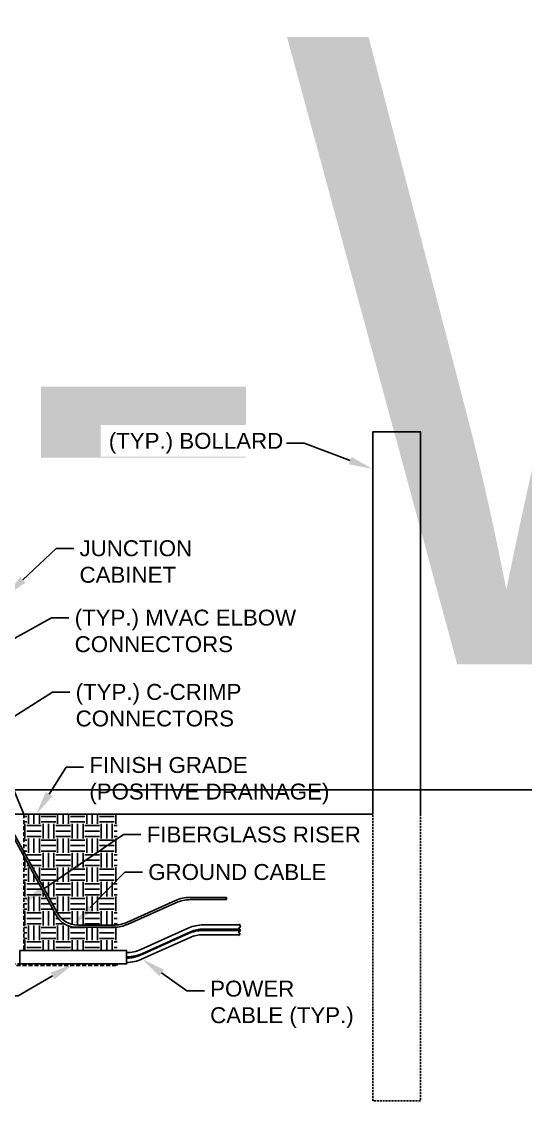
# Model space of a CAD drawing. Header units: feet. Extents: x -689 to 11593, y -511 to 1546.
# Drawn here: x 189.1 to 252.2, y 607.2 to 745 of the extents above; entities that cross this region are included whole.
import ezdxf
from ezdxf import colors
from ezdxf.entities.mleader import LeaderData, LeaderLine
from ezdxf.enums import TextEntityAlignment as Align
from ezdxf.math import Vec2, Vec3

# ---------------------------------------------------------------- set-up
doc = ezdxf.new("R2018")
doc.units = ezdxf.units.FT
doc.header["$MEASUREMENT"] = 0
doc.linetypes.add('HIDDEN', pattern=[0.375, 0.25, -0.125])
for name, color, linetype in [('E-CABL-ACF', 1, 'AC_CABLE_FEEDER'), ('E-COND-PVC', 4, 'Continuous'), ('E-DETL-1', 7, 'Continuous'), ('E-EQPM-ENCL', 8, 'Continuous'), ('E-FIN-GR', 4, 'Continuous'), ('E-HATCH', 9, 'Continuous'), ('G-ANNO-TEXT', 1, 'Continuous')]:
    doc.layers.add(name, color=color, linetype=linetype)
doc.styles.add('NEI-A', font='arial.ttf')
doc.styles.get("Standard").update_dxf_attribs({"font": 'arial.ttf'})
doc.linetypes.add('AC_CABLE_FEEDER', pattern='A,0.2,-0.05,0,-0.05,0.2,-0.12,["ACF",Standard,S=0.1,R=0,X=-0.05,Y=-0.05],-0.3,0.2,-0.05,0,-0.05', length=1.22)

# ---------------------------------------------------------------- blocks, each defined once
blk = doc.blocks.new('DETAIL_TITLE')
at = {"style": 'NEI-A', "flags": 8}
blk.add_attdef('#', text='', height=0.2, dxfattribs=at).set_placement((0.592, -0.511), align=Align.MIDDLE_CENTER)
at = {"lineweight": 30, "flags": 104}
blk.add_attdef('DETAIL_TITLE', text='', height=0.2, dxfattribs=at).set_placement((0.91, -0.525), align=Align.BOTTOM_LEFT)
at = {"style": 'NEI-A'}
for tag, p in [('SCALE:', (0.939, -0.738)), ('1"_=_', (1.547, -0.738))]:
    blk.add_attdef(tag, text='', height=0.1, dxfattribs=at).set_placement(p, align=Align.BOTTOM_LEFT)

msp = doc.modelspace()

# ---------------------------------------------------------------- linework, layer by layer
at = {"layer": 'E-CABL-ACF', "linetype": 'Continuous', "flags": 128}
msp.add_lwpolyline([(216.36096, 631.58231), (211.7966, 631.58231, 0.106093529), (209.99787, 631.1963), (203.98502, 628.49096, -0.106093529), (202.18628, 628.10495)], format="xyb", dxfattribs=at)
at = {"layer": 'E-COND-PVC'}
msp.add_lwpolyline([(188.81743, 626.67651), (202.18628, 626.67651), (202.18628, 628.36532), (188.81743, 628.36532), (188.81743, 628.36532)], close=True, dxfattribs=at)
at = {"layer": 'E-DETL-1', "color": 64, "linetype": 'Continuous', "flags": 128}
msp.add_lwpolyline([(214.70962, 634.75459, 0.512701525), (214.70962, 634.89159, -0.512701525), (214.70962, 635.02859, -0.512701525), (214.70962, 634.89159, 0.512701525)], format="xyb", dxfattribs=at)
at = {"layer": 'E-EQPM-ENCL', "linetype": 'Continuous', "ltscale": 2, "flags": 128}
for points in [[(187.66561, 649.41399), (189.31743, 645.48034)], [(122.28018, 645.48034), (189.31743, 645.48034)]]:
    msp.add_lwpolyline(points, dxfattribs=at)
at = {"layer": 'E-EQPM-ENCL', "linetype": 'HIDDEN', "ltscale": 2, "flags": 128}
msp.add_lwpolyline([(189.31743, 645.48034), (189.31743, 628.36532)], dxfattribs=at)
at = {"layer": 'E-EQPM-ENCL', "linetype": 'HIDDEN', "ltscale": 2}
msp.add_lwpolyline([(146.38177, 626.48362), (201.00772, 626.48362), (201.00772, 626.67651), (146.48405, 626.67651)], dxfattribs=at)
at = {"layer": 'G-ANNO-TEXT'}
msp.add_lwpolyline([(216.45007, 631.73595), (216.34265, 631.61537), (216.49371, 631.34261), (216.26816, 631.17365), (216.47206, 630.89568), (216.23735, 630.67871), (216.4214, 630.42493), (216.25042, 630.26838)], dxfattribs=at)

# ---------------------------------------------------------------- block references
ref = msp.add_blockref('DETAIL_TITLE', (118.18999, 607.54937), dxfattribs=dict(at, xscale=10, yscale=10, zscale=10))
lines = msp.add_mtext('{\\L3-WAY MEDIUM VOLTAGE JUNCTION BOX (FRONT VIEW)}', dxfattribs={"layer": '0', "insert": (127.28896, 605.29799), "char_height": 78.7635871, "attachment_point": 1})
ref.add_attrib('DETAIL_TITLE', '', (127.28896, 605.29799)).embed_mtext(lines)

# ---------------------------------------------------------------- leaders
ml = msp.add_multileader_mtext('Standard', dxfattribs=at)
ml.set_content('\\pxsm1;JUNCTION CABINET', color=256, style='NEI-A')
ml.set_leader_properties()
ml.build(insert=Vec2(0, 0))
ml.multileader.update_dxf_attribs({"dogleg_length": 3, "arrow_head_size": 3})
ctx = ml.context
ctx.base_point, ctx.char_height, ctx.arrow_head_size, ctx.landing_gap_size, ctx.plane_origin = Vec3(195.56245, 678.86475), 2, 3, 0.73064, Vec3(174.59467, 660.94741)
notes = []
notes.append((ctx, [(0, (1, 1, 0), (193.37052, 678.86475), (1, 0), 2.19193, [(0, [(187.00106, 672.8518)], 0, [])])]))
ctx.mtext.insert, ctx.mtext.width, ctx.mtext.line_spacing_factor, ctx.mtext.flow_direction = Vec3(196.29309, 679.8818), 9.8540412, 0.6, 5
ctx.mtext.has_bg_fill, ctx.mtext.bg_color, ctx.mtext.bg_scale_factor, ctx.mtext.bg_transparency, ctx.mtext.use_window_bg_color = 1, -1073741824, 1.5, 0, 1
ml = msp.add_multileader_mtext('Standard', dxfattribs=at)
ml.set_content('\\pxsm1,t2;FINISH GRADE \\P\\ptz;(POSITIVE DRAINAGE)', color=256, style='NEI-A')
ml.set_leader_properties()
ml.build(insert=Vec2(0, 0))
ml.multileader.update_dxf_attribs({"dogleg_length": 3, "arrow_head_size": 3})
ctx = ml.context
ctx.base_point, ctx.char_height, ctx.arrow_head_size, ctx.landing_gap_size, ctx.plane_origin = Vec3(196.79058, 651.36856), 2, 3, 0.73064, Vec3(174.63416, 626.42597)
notes.append((ctx, [(0, (1, 1, 0), (194.59866, 651.36856), (1, 0), 2.19193, [(0, [(190.86609, 645.48034)], 0, [])])]))
ctx.mtext.insert, ctx.mtext.width, ctx.mtext.defined_height, ctx.mtext.line_spacing_factor, ctx.mtext.flow_direction = Vec3(197.52123, 652.66256), 33.5149212, 4.35845, 0.6, 5
ctx.mtext.has_bg_fill, ctx.mtext.bg_color, ctx.mtext.bg_scale_factor, ctx.mtext.bg_transparency, ctx.mtext.use_window_bg_color = 1, -1073741824, 1.5, 0, 1
ml = msp.add_multileader_mtext('Standard', dxfattribs=at)
ml.set_content('\\pxsm1;POWER CABLE (TYP.)', color=256, style='NEI-A')
ml.set_leader_properties()
ml.build(insert=Vec2(0, 0))
ml.multileader.update_dxf_attribs({"dogleg_length": 3, "arrow_head_size": 3})
ctx = ml.context
ctx.base_point, ctx.char_height, ctx.arrow_head_size, ctx.landing_gap_size, ctx.plane_origin = Vec3(211.94666, 623.28513), 2, 3, 0.73064, Vec3(164.68601, 598.91785)
notes.append((ctx, [(0, (1, 1, 0), (209.75473, 623.28513), (1, 0), 2.19193, [(0, [(204.15066, 627.30191)], 0, [])])]))
ctx.mtext.insert, ctx.mtext.width, ctx.mtext.defined_height, ctx.mtext.line_spacing_factor, ctx.mtext.flow_direction = Vec3(212.67731, 624.57913), 18.5253262, 6.3164, 0.6, 5
ctx.mtext.has_bg_fill, ctx.mtext.bg_color, ctx.mtext.bg_scale_factor, ctx.mtext.bg_transparency, ctx.mtext.use_window_bg_color = 1, -1073741824, 1.5, 0, 1
for ctx, leaders in notes:
    for number, flags, end, landing, length, lines in leaders:
        leader = LeaderData()
        leader.index, (leader.has_last_leader_line, leader.has_dogleg_vector, leader.attachment_direction) = number, flags
        leader.last_leader_point, leader.dogleg_vector, leader.dogleg_length = Vec3(end), Vec3(landing), length
        for number, points, colour, breaks in lines:
            line = LeaderLine()
            line.index, line.vertices, line.color, line.breaks = number, Vec3.list(points), colors.encode_raw_color(colour), breaks
            leader.lines.append(line)
        ctx.leaders.append(leader)

# ---------------------------------------------------------------- next in the draw order: linework, layer by layer
at = {"layer": 'E-CABL-ACF', "linetype": 'Continuous', "flags": 128}
for points in [[(216.35669, 631.05296), (211.7966, 631.05296, 0.106093529), (210.21507, 630.71356), (204.20221, 628.00822, -0.106093529), (202.18628, 627.5756)], [(216.45077, 630.876), (211.74505, 630.876, 0.106093529), (209.94631, 630.48999), (203.93346, 627.78465, -0.103121086), (202.18628, 627.39894, -0.103121086)], [(216.32769, 630.34665), (211.74505, 630.34665, 0.106093529), (210.16351, 630.00725), (204.15066, 627.30191, -0.103441263), (202.18628, 626.86956, -0.103441263)]]:
    msp.add_lwpolyline(points, format="xyb", dxfattribs=at)
at = {"layer": 'E-DETL-1', "color": 64, "linetype": 'Continuous', "flags": 128}
for points in [[(182.99281, 651.25271, -0.198591478), (183.42791, 650.90275), (193.35177, 632.79519, 0.273920873), (195.91468, 631.27723), (200.57545, 631.27723, 0.106093529), (202.37419, 631.66324), (208.38704, 634.36858, -0.106093529), (210.18577, 634.75459), (214.70962, 634.75459)], [(214.70962, 635.02859), (210.12697, 635.02859, 0.106093529), (208.32824, 634.64257), (202.31539, 631.93723, -0.106093529), (200.51665, 631.55122), (196.07696, 631.55122, -0.273920873), (193.51405, 633.06919), (183.59019, 651.17674, 0.160109262), (183.25696, 651.48837)]]:
    msp.add_lwpolyline(points, format="xyb", dxfattribs=at)
at = {"layer": 'E-FIN-GR', "flags": 128}
msp.add_lwpolyline([(233.0687, 645.48034), (189.31743, 645.48034)], dxfattribs=at)

# ---------------------------------------------------------------- next in the draw order: leaders
at = {"layer": 'G-ANNO-TEXT'}
ml = msp.add_multileader_mtext('Standard', dxfattribs=at)
ml.set_content('\\pxsm1;(TYP.) MVAC ELBOW CONNECTORS', color=256, style='NEI-A')
ml.set_leader_properties()
ml.build(insert=Vec2(0, 0))
ml.multileader.update_dxf_attribs({"dogleg_length": 3, "arrow_head_size": 3})
ctx = ml.context
ctx.base_point, ctx.char_height, ctx.arrow_head_size, ctx.landing_gap_size, ctx.plane_origin = Vec3(194.94839, 670.14944), 2, 3, 0.73064, Vec3(180.53025, 638.48621)
notes = []
notes.append((ctx, [(0, (1, 1, 0), (192.75646, 670.14944), (1, 0), 2.19193, [(0, [(180.96365, 663.56984)], 0, [])])]))
ctx.mtext.insert, ctx.mtext.width, ctx.mtext.defined_height, ctx.mtext.line_spacing_factor, ctx.mtext.flow_direction = Vec3(195.67903, 671.16649), 28.3531723, 5.79797, 0.6, 5
ctx.mtext.has_bg_fill, ctx.mtext.bg_color, ctx.mtext.bg_scale_factor, ctx.mtext.bg_transparency, ctx.mtext.use_window_bg_color = 1, -1073741824, 1.5, 0, 1
ml = msp.add_multileader_mtext('Standard', dxfattribs=at)
ml.set_content('\\pxsm1;(TYP.) C-CRIMP CONNECTORS', color=256, style='NEI-A')
ml.set_leader_properties()
ml.build(insert=Vec2(0, 0))
ml.multileader.update_dxf_attribs({"dogleg_length": 3, "arrow_head_size": 3})
ctx = ml.context
ctx.base_point, ctx.char_height, ctx.arrow_head_size, ctx.landing_gap_size, ctx.plane_origin = Vec3(195.0712, 660.82038), 2, 3, 0.73064, Vec3(180.53025, 628.77439)
notes.append((ctx, [(0, (1, 1, 0), (192.87927, 660.82038), (1, 0), 2.19193, [(0, [(181.909, 653.8316)], 0, [])])]))
ctx.mtext.insert, ctx.mtext.width, ctx.mtext.defined_height, ctx.mtext.line_spacing_factor, ctx.mtext.flow_direction = Vec3(195.80184, 661.83743), 36.4480719, 6.90127, 0.6, 5
ctx.mtext.has_bg_fill, ctx.mtext.bg_color, ctx.mtext.bg_scale_factor, ctx.mtext.bg_transparency, ctx.mtext.use_window_bg_color = 1, -1073741824, 1.5, 0, 1
ml = msp.add_multileader_mtext('Standard', dxfattribs=at)
ml.set_content('\\pxsm1;8" SCH. 40 (TYP.)', color=256, style='NEI-A')
ml.set_leader_properties()
ml.build(insert=Vec2(0, 0))
ml.multileader.update_dxf_attribs({"dogleg_length": 3, "arrow_head_size": 3})
ctx = ml.context
ctx.base_point, ctx.char_height, ctx.arrow_head_size, ctx.landing_gap_size, ctx.plane_origin = Vec3(162.42735, 622.65973), 2, 3, 0.73064, Vec3(156.03721, 598.29245)
notes.append((ctx, [(1, (1, 1, 0), (188.59489, 622.65973), (-1, 0), 2.19193, [(0, [(195.50186, 626.67651)], 0, [])])]))
ctx.mtext.insert, ctx.mtext.width, ctx.mtext.defined_height, ctx.mtext.line_spacing_factor, ctx.mtext.flow_direction = Vec3(163.15799, 623.95373), 23.5039303, 6.3164, 0.6, 5
ctx.mtext.has_bg_fill, ctx.mtext.bg_color, ctx.mtext.bg_scale_factor, ctx.mtext.bg_transparency, ctx.mtext.use_window_bg_color = 1, -1073741824, 1.5, 0, 1
for ctx, leaders in notes:
    for number, flags, end, landing, length, lines in leaders:
        leader = LeaderData()
        leader.index, (leader.has_last_leader_line, leader.has_dogleg_vector, leader.attachment_direction) = number, flags
        leader.last_leader_point, leader.dogleg_vector, leader.dogleg_length = Vec3(end), Vec3(landing), length
        for number, points, colour, breaks in lines:
            line = LeaderLine()
            line.index, line.vertices, line.color, line.breaks = number, Vec3.list(points), colors.encode_raw_color(colour), breaks
            leader.lines.append(line)
        ctx.leaders.append(leader)

# ---------------------------------------------------------------- next in the draw order: hatches: boundary and pattern name
at = {"layer": 'E-HATCH'}
h = msp.add_hatch(dxfattribs=at)
h.set_pattern_fill('EARTH', color=252, scale=7.30643)
h.set_pattern_definition([(0, (105.633, -29.5138), (1.8266074, 1.8266074), [1.826607, -1.826607]), (0, (105.633, -28.8288), (1.8266074, 1.8266074), [1.826607, -1.826607]), (0, (105.633, -28.1438), (1.8266074, 1.8266074), [1.826607, -1.826607]), (90, (105.8613, -27.9155), (-1.8266074, 1.8266074), [1.826607, -1.826607]), (90, (106.5463, -27.9155), (-1.8266074, 1.8266074), [1.826607, -1.826607]), (90, (107.2312, -27.9155), (-1.8266074, 1.8266074), [1.826607, -1.826607])])
h.paths.add_polyline_path([(201.00772, 642.37393), (201.00772, 645.48034), (189.31743, 645.48034), (189.31743, 640.72653), (191.84003, 636.12368)])
h.paths.add_polyline_path([(201.00772, 642.37393), (191.84003, 636.12368), (193.51405, 633.06919, 0.273920873), (196.07696, 631.55122), (200.51665, 631.55122, 0.028070543), (201.00772, 631.57881)])
h.paths.add_polyline_path([(201.00772, 631.29859, -0.024696251), (200.57545, 631.27723), (195.91468, 631.27723, -0.273920873), (193.35177, 632.79519), (189.31743, 640.15644), (189.31743, 628.37044), (194.33251, 628.36532), (201.00772, 628.36532)])
h.paths.add_polyline_path([(197.1244, 647.47912), (228.30175, 647.47912), (228.30175, 654.97787), (197.1244, 654.97787)], flags=9)

# ---------------------------------------------------------------- next in the draw order: leaders
at = {"layer": 'G-ANNO-TEXT'}
ml = msp.add_multileader_mtext('Standard', dxfattribs=at)
ml.set_content('\\pxsm1;FIBERGLASS RISER ', color=256, style='NEI-A')
ml.set_leader_properties()
ml.build(insert=Vec2(0, 0))
ml.multileader.update_dxf_attribs({"dogleg_length": 3, "arrow_head_size": 3})
ctx = ml.context
ctx.base_point, ctx.char_height, ctx.arrow_head_size, ctx.landing_gap_size, ctx.plane_origin = Vec3(203.9909, 642.91339), 2, 3, 0.73064, Vec3(176.95621, 615.75805)
notes = []
notes.append((ctx, [(0, (1, 1, 0), (201.79897, 642.91339), (1, 0), 2.19193, [(0, [(189.31743, 634.40385)], 0, [])])]))
ctx.mtext.insert, ctx.mtext.width, ctx.mtext.defined_height, ctx.mtext.line_spacing_factor, ctx.mtext.flow_direction = Vec3(204.72154, 643.93044), 29.2336201, 5.65077, 0.6, 5
ctx.mtext.has_bg_fill, ctx.mtext.bg_color, ctx.mtext.bg_scale_factor, ctx.mtext.bg_transparency, ctx.mtext.use_window_bg_color = 1, -1073741824, 1.5, 0, 1
for ctx, leaders in notes:
    for number, flags, end, landing, length, lines in leaders:
        leader = LeaderData()
        leader.index, (leader.has_last_leader_line, leader.has_dogleg_vector, leader.attachment_direction) = number, flags
        leader.last_leader_point, leader.dogleg_vector, leader.dogleg_length = Vec3(end), Vec3(landing), length
        for number, points, colour, breaks in lines:
            line = LeaderLine()
            line.index, line.vertices, line.color, line.breaks = number, Vec3.list(points), colors.encode_raw_color(colour), breaks
            leader.lines.append(line)
        ctx.leaders.append(leader)

# ---------------------------------------------------------------- next in the draw order: linework, layer by layer
at = {"layer": 'E-EQPM-ENCL', "flags": 128}
msp.add_lwpolyline([(233.0687, 645.48034), (233.0687, 693.48034), (239.0687, 693.48034), (239.0687, 645.48034)], dxfattribs=at)
at = {"layer": 'E-EQPM-ENCL', "linetype": 'HIDDEN', "flags": 128}
msp.add_lwpolyline([(239.0687, 645.48034), (239.0687, 609.48034), (233.0687, 609.48034), (233.0687, 645.48034)], dxfattribs=at)

# ---------------------------------------------------------------- next in the draw order: leaders
at = {"layer": 'G-ANNO-TEXT'}
ml = msp.add_multileader_mtext('Standard', dxfattribs=at)
ml.set_content('\\pxsm1;GROUND CABLE', color=256, style='NEI-A')
ml.set_leader_properties()
ml.build(insert=Vec2(0, 0))
ml.multileader.update_dxf_attribs({"dogleg_length": 3, "arrow_head_size": 3})
ctx = ml.context
ctx.base_point, ctx.char_height, ctx.arrow_head_size, ctx.landing_gap_size, ctx.plane_origin = Vec3(204.17886, 638.2078), 2, 3, 0.73064, Vec3(169.67703, 653.94687)
notes = []
notes.append((ctx, [(0, (1, 1, 0), (201.98693, 638.2078), (1, 0), 2.19193, [(0, [(195.55091, 631.59895)], 0, [])])]))
ctx.mtext.insert, ctx.mtext.width, ctx.mtext.defined_height, ctx.mtext.line_spacing_factor, ctx.mtext.flow_direction = Vec3(204.9095, 639.22485), 23.9494315, 3.59768, 0.6, 5
ctx.mtext.has_bg_fill, ctx.mtext.bg_color, ctx.mtext.bg_scale_factor, ctx.mtext.bg_transparency, ctx.mtext.use_window_bg_color = 1, -1073741824, 1.5, 0, 1
for ctx, leaders in notes:
    for number, flags, end, landing, length, lines in leaders:
        leader = LeaderData()
        leader.index, (leader.has_last_leader_line, leader.has_dogleg_vector, leader.attachment_direction) = number, flags
        leader.last_leader_point, leader.dogleg_vector, leader.dogleg_length = Vec3(end), Vec3(landing), length
        for number, points, colour, breaks in lines:
            line = LeaderLine()
            line.index, line.vertices, line.color, line.breaks = number, Vec3.list(points), colors.encode_raw_color(colour), breaks
            leader.lines.append(line)
        ctx.leaders.append(leader)

# ---------------------------------------------------------------- next in the draw order: block references
ref = msp.add_blockref('DETAIL_TITLE', (119.10873, 745.31457), dxfattribs=dict(at, xscale=10, yscale=10, zscale=10))
lines = msp.add_mtext('{\\L2-WAY MEDIUM VOLTAGE JUNCTION BOX (FRONT VIEW)}', dxfattribs={"layer": '0', "insert": (128.20769, 743.06318), "char_height": 78.7635871, "attachment_point": 1})
ref.add_attrib('DETAIL_TITLE', '', (128.20769, 743.06318)).embed_mtext(lines)

# ---------------------------------------------------------------- next in the draw order: leaders
ml = msp.add_multileader_mtext('Standard', dxfattribs=at)
ml.set_content('(TYP.) BOLLARD', color=256, style='NEI-A')
ml.set_leader_properties()
ml.build(insert=Vec2(0, 0))
ml.multileader.update_dxf_attribs({"dogleg_length": 2.19193, "arrow_head_size": 3})
ctx = ml.context
ctx.base_point, ctx.char_height, ctx.arrow_head_size, ctx.landing_gap_size, ctx.plane_origin = Vec3(199.22873, 692.06964), 2, 3, 0.73064, Vec3(213.84736, 640.90592)
notes = []
notes.append((ctx, [(1, (1, 1, 0), (224.45493, 692.06964), (-1, 0), 2.19193, [(0, [(233.0687, 688.82761)], 0, [])])]))
ctx.mtext.insert, ctx.mtext.width, ctx.mtext.line_spacing_factor, ctx.mtext.flow_direction = Vec3(199.95937, 693.36363), 22.3321391, 0.6, 5
ctx.mtext.has_bg_fill, ctx.mtext.bg_color, ctx.mtext.bg_scale_factor, ctx.mtext.bg_transparency, ctx.mtext.use_window_bg_color = 1, -1073741824, 1.5, 0, 1
for ctx, leaders in notes:
    for number, flags, end, landing, length, lines in leaders:
        leader = LeaderData()
        leader.index, (leader.has_last_leader_line, leader.has_dogleg_vector, leader.attachment_direction) = number, flags
        leader.last_leader_point, leader.dogleg_vector, leader.dogleg_length = Vec3(end), Vec3(landing), length
        for number, points, colour, breaks in lines:
            line = LeaderLine()
            line.index, line.vertices, line.color, line.breaks = number, Vec3.list(points), colors.encode_raw_color(colour), breaks
            leader.lines.append(line)
        ctx.leaders.append(leader)

doc.saveas('drawing.dxf')
